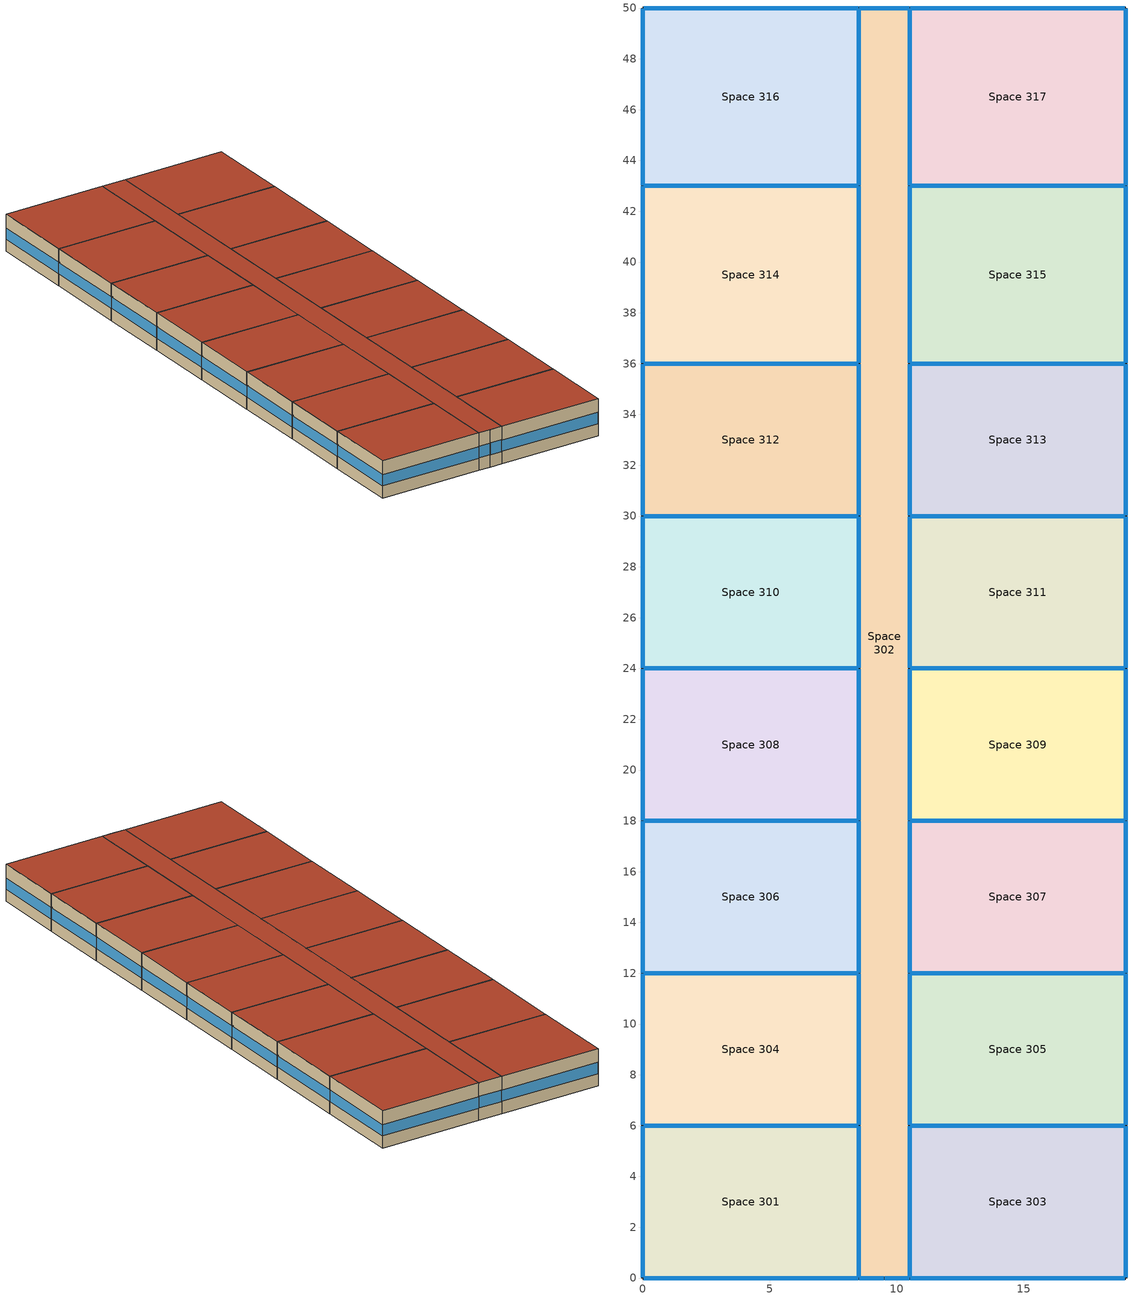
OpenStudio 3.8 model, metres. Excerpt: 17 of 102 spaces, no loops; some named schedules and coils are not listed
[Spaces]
Space 301
 floor ground: 8.5,6 8.5,0 0,0 0,6 z6.1
 wall outside: 8.5,0 8.5,6 0,6 0,0 8.5,0 z6.1:9.14
 window: 8.47,6 0.03,6 / 8.5,0.03 8.5,5.97 / 0.03,0 8.47,0 / 0,5.97 0,0.03 z7.1:8.02
 roof outside: 8.5,0 8.5,6 0,6 0,0 z9.14
Space 302
 floor ground: 10.5,50 10.5,0 8.5,0 8.5,50 z6.1
 wall outside: 10.5,0 10.5,6 10.5,12 10.5,18 10.5,24 10.5,30 10.5,36 10.5,43 10.5,50 8.5,50 8.5,43 8.5,36 8.5,30 8.5,24 8.5,18 8.5,12 8.5,6 8.5,0 9.5,0 10.5,0 z6.1:9.14
 window: 10.5,6.03 10.5,11.97 / 8.5,5.97 8.5,0.03 / 8.5,29.97 8.5,24.03 / 10.5,30.03 10.5,35.97 / 10.5,0.03 10.5,5.97 / 10.5,18.03 10.5,23.97 / 8.5,49.97 8.5,43.03 / 8.5,42.97 8.5,36.03 / 8.5,17.97 8.5,12.03 / 10.5,36.03 10.5,42.97 / 8.5,11.97 8.5,6.03 / 8.5,23.97 8.5,18.03 / 8.5,35.97 8.5,30.03 / 10.5,43.03 10.5,49.97 / 10.5,24.03 10.5,29.97 / 10.5,12.03 10.5,17.97 z7.1:8.02; 9.53,0 10.47,0 / 8.53,0 9.47,0 z7.1:8.06; 10.47,50 8.53,50 z7.1:8.03
 roof outside: 10.5,0 10.5,50 8.5,50 8.5,0 z9.14
Space 303
 floor ground: 19,6 19,0 10.5,0 10.5,6 z6.1
 wall outside: 19,0 19,6 10.5,6 10.5,0 19,0 z6.1:9.14
 window: 10.53,0 18.97,0 / 10.5,5.97 10.5,0.03 / 19,0.03 19,5.97 / 18.97,6 10.53,6 z7.1:8.02
 roof outside: 19,0 19,6 10.5,6 10.5,0 z9.14
Space 304
 floor ground: 0,12 8.5,12 8.5,6 0,6 z6.1
 wall outside: 8.5,6 8.5,12 0,12 0,6 8.5,6 z6.1:9.14
 window: 8.5,6.03 8.5,11.97 / 0.03,6 8.47,6 / 0,11.97 0,6.03 / 8.47,12 0.03,12 z7.1:8.02
 roof outside: 8.5,6 8.5,12 0,12 0,6 z9.14
Space 305
 floor ground: 19,12 19,6 10.5,6 10.5,12 z6.1
 wall outside: 19,6 19,12 10.5,12 10.5,6 19,6 z6.1:9.14
 window: 10.53,6 18.97,6 / 19,6.03 19,11.97 / 10.5,11.97 10.5,6.03 / 18.97,12 10.53,12 z7.1:8.02
 roof outside: 19,6 19,12 10.5,12 10.5,6 z9.14
Space 306
 floor ground: 8.5,18 8.5,12 0,12 0,18 z6.1
 wall outside: 8.5,12 8.5,18 0,18 0,12 8.5,12 z6.1:9.14
 window: 0.03,12 8.47,12 / 8.47,18 0.03,18 / 8.5,12.03 8.5,17.97 / 0,17.97 0,12.03 z7.1:8.02
 roof outside: 8.5,12 8.5,18 0,18 0,12 z9.14
Space 307
 floor ground: 19,18 19,12 10.5,12 10.5,18 z6.1
 wall outside: 19,12 19,18 10.5,18 10.5,12 19,12 z6.1:9.14
 window: 10.5,17.97 10.5,12.03 / 19,12.03 19,17.97 / 10.53,12 18.97,12 / 18.97,18 10.53,18 z7.1:8.02
 roof outside: 19,12 19,18 10.5,18 10.5,12 z9.14
Space 308
 floor ground: 8.5,24 8.5,18 0,18 0,24 z6.1
 wall outside: 8.5,18 8.5,24 0,24 0,18 8.5,18 z6.1:9.14
 window: 0.03,18 8.47,18 / 8.47,24 0.03,24 / 8.5,18.03 8.5,23.97 / 0,23.97 0,18.03 z7.1:8.02
 roof outside: 8.5,18 8.5,24 0,24 0,18 z9.14
Space 309
 floor ground: 19,24 19,18 10.5,18 10.5,24 z6.1
 wall outside: 19,18 19,24 10.5,24 10.5,18 19,18 z6.1:9.14
 window: 10.53,18 18.97,18 / 19,18.03 19,23.97 / 18.97,24 10.53,24 / 10.5,23.97 10.5,18.03 z7.1:8.02
 roof outside: 19,18 19,24 10.5,24 10.5,18 z9.14
Space 310
 floor ground: 8.5,30 8.5,24 0,24 0,30 z6.1
 wall outside: 0,30 0,24 8.5,24 8.5,30 0,30 z6.1:9.14
 window: 0,29.97 0,24.03 / 0.03,24 8.47,24 / 8.47,30 0.03,30 / 8.5,24.03 8.5,29.97 z7.1:8.02
 roof outside: 8.5,24 8.5,30 0,30 0,24 z9.14
Space 311
 floor ground: 19,30 19,24 10.5,24 10.5,30 z6.1
 wall outside: 19,24 19,30 10.5,30 10.5,24 19,24 z6.1:9.14
 window: 18.97,30 10.53,30 / 19,24.03 19,29.97 / 10.53,24 18.97,24 / 10.5,29.97 10.5,24.03 z7.1:8.02
 roof outside: 19,24 19,30 10.5,30 10.5,24 z9.14
Space 312
 floor ground: 8.5,36 8.5,30 0,30 0,36 z6.1
 wall outside: 0,36 0,30 8.5,30 8.5,36 0,36 z6.1:9.14
 window: 8.5,30.03 8.5,35.97 / 0,35.97 0,30.03 / 8.47,36 0.03,36 / 0.03,30 8.47,30 z7.1:8.02
 roof outside: 8.5,30 8.5,36 0,36 0,30 z9.14
Space 313
 floor ground: 19,36 19,30 10.5,30 10.5,36 z6.1
 wall outside: 19,30 19,36 10.5,36 10.5,30 19,30 z6.1:9.14
 window: 19,30.03 19,35.97 / 10.53,30 18.97,30 / 10.5,35.97 10.5,30.03 / 18.97,36 10.53,36 z7.1:8.02
 roof outside: 19,30 19,36 10.5,36 10.5,30 z9.14
Space 314
 floor ground: 8.5,43 8.5,36 0,36 0,43 z6.1
 wall outside: 0,43 0,36 8.5,36 8.5,43 0,43 z6.1:9.14
 window: 0,42.97 0,36.03 / 8.47,43 0.03,43 / 8.5,36.03 8.5,42.97 / 0.03,36 8.47,36 z7.1:8.02
 roof outside: 8.5,36 8.5,43 0,43 0,36 z9.14
Space 315
 floor ground: 19,43 19,36 10.5,36 10.5,43 z6.1
 wall outside: 19,36 19,43 10.5,43 10.5,36 19,36 z6.1:9.14
 window: 18.97,43 10.53,43 / 10.53,36 18.97,36 / 19,36.03 19,42.97 / 10.5,42.97 10.5,36.03 z7.1:8.02
 roof outside: 19,36 19,43 10.5,43 10.5,36 z9.14
Space 316
 floor ground: 8.5,50 8.5,43 0,43 0,50 z6.1
 wall outside: 0,50 0,43 8.5,43 8.5,50 0,50 z6.1:9.14
 window: 8.5,43.03 8.5,49.97 / 8.47,50 0.03,50 / 0,49.97 0,43.03 / 0.03,43 8.47,43 z7.1:8.02
 roof outside: 8.5,43 8.5,50 0,50 0,43 z9.14
Space 317
 floor ground: 19,50 19,43 10.5,43 10.5,50 z6.1
 wall outside: 10.5,50 10.5,43 19,43 19,50 10.5,50 z6.1:9.14
 window: 10.53,43 18.97,43 / 10.5,49.97 10.5,43.03 / 18.97,50 10.53,50 / 19,43.03 19,49.97 z7.1:8.02
 roof outside: 19,43 19,50 10.5,50 10.5,43 z9.14
[ClimateZones]
Climate Zone Institution Name 1=ASHRAE; Climate Zone Document Name 1=ANSI/ASHRAE Standard 169; Climate Zone Document Year 1=2006; Climate Zone Value 1=6A; Climate Zone Institution Name 2=CEC; Climate Zone Document Name 2=California Climate Zone Descriptions; Climate Zone Document Year 2=1995; Climate Zone Value 2=7
[Building]
Building 1
[Site]
Montreal Int'l: Latitude {deg}=45.47; Longitude {deg}=-73.75; Time Zone {hr}=-5; Elevation {m}=36
[SizingPeriod:DesignDay] Barometric Pressure {Pa}=100893; Rain Indicator=No; Snow Indicator=No; Day of Month=21; Daylight Saving Time Indicator=No; Dry-Bulb Temperature Range Modifier Type=DefaultMultipliers
Name | Maximum Dry-Bulb Temperature {C} | Daily Dry-Bulb Temperature Range {deltaC} | Wind Speed {m/s} | Wind Direction {deg} | Sky Clearness | Month | Day Type | Humidity Condition Type | Wetbulb or DewPoint at Maximum Dry-Bulb {C} | Solar Model Indicator | ASHRAE Clear Sky Optical Depth for Beam Irradiance | ASHRAE Clear Sky Optical Depth for Diffuse Irradiance
Montreal Int'l Ann Htg 99.6% Condns DB | -23.7 | 0 | 3.9 | 260 | 0 | 1 | WinterDesignDay | Wetbulb | -23.7 | ASHRAEClearSky
Montreal Int'l Ann Hum_n 99.6% Condns DP=>MCDB | -23 | 0 | 3.9 | 260 | 0 | 1 | WinterDesignDay | Dewpoint | -30.5 | ASHRAEClearSky
Montreal Int'l Ann Htg Wind 99.6% Condns WS=>MCDB | -5.3 | 0 | 12.9 | 260 | 0 | 1 | WinterDesignDay | Wetbulb | -5.3 | ASHRAEClearSky
Montreal Int'l Ann Clg .4% Condns DB=>MWB | 30 | 9.3 | 4.9 | 220 |  | 7 | SummerDesignDay | Wetbulb | 22.1 | ASHRAETau | 0.465 | 1.966
[Material]
Name | Roughness | Thickness {m} | Conductivity {W/m-K} | Density {kg/m3} | Specific Heat {J/kg-K} | Thermal Absorptance | Solar Absorptance | Visible Absorptance
G05 25mm wood 3 | MediumSmooth | 0.0254 | 0.15 | 608 | 1630 | 0.9 | 0.5 | 0.5
Generic Acoustic Tile | MediumSmooth | 0.02 | 0.06 | 368 | 590 | 0.9 | 0.2 | 0.2
Generic Ceiling Air Gap | Smooth | 0.1 | 0.556 | 1.28 | 1000 | 0.9 | 0.7 | 0.7
Generic LW Concrete | MediumRough | 0.1 | 0.53 | 1280 | 840 | 0.9 | 0.8 | 0.8
4 in. Normalweight Concrete Floor 1 | MediumRough | 0.1016 | 2.31 | 2322 | 832 | 0.9 | 0.7 | 0.7
1IN Stucco 1 | Smooth | 0.0253 | 0.6918 | 1858 | 837 | 0.9 | 0.7 | 0.92
8IN CONCRETE HW RefBldg 1 | Rough | 0.2032 | 1.311 | 2240 | 836.8 | 0.9 | 0.7 | 0.7
1/2IN Gypsum 1 | Smooth | 0.0127 | 0.16 | 784.9 | 830 | 0.9 | 0.4 | 0.4
Roof Membrane 1 | VeryRough | 0.0095 | 0.16 | 1121.29 | 1460 | 0.9 | 0.7 | 0.7
Metal Roof Surface 2; F08 Metal surface 1 | Smooth | 0.0008 | 45.28 | 7824 | 500 | 0.9 | 0.7 | 0.7
100mm Normalweight concrete floor 1 | MediumSmooth | 0.1016 | 2.31 | 2322 | 832
G01 13mm gypsum board 1 | Smooth | 0.0127 | 0.16 | 800 | 1090 | 0.9 | 0.7 | 0.5
Generic HW Concrete | MediumRough | 0.2 | 1.95 | 2240 | 900 | 0.9 | 0.8 | 0.8
6 in. Normalweight Concrete Floor 2 | MediumRough | 0.1524 | 2.31 | 2322 | 832 | 0.9 | 0.7 | 0.7
[Material:NoMass] Thermal Absorptance=0.9; Solar Absorptance=0.7
Name | Roughness | Thermal Resistance {m2-K/W} | Visible Absorptance
Typical Insulation R-13.06 1 | Smooth | 5.20402 | 0.7
Typical Carpet Pad 1 | Smooth | 0.21648 | 0.8
Typical Insulation R-10.11 1 | Smooth | 3.77764 | 0.7
Typical Insulation U=0.183 | Smooth | 5.46 | 0.7
CP02 CARPET PAD 2 | VeryRough | 0.21648 | 0.8
Typical Carpet Pad 3 | Smooth | 3.45515 | 0.8
Typical Insulation R-0.58 1 | Smooth | 0.454528 | 0.7
Typical Insulation R-1.15 1 | Smooth | 0.454545 | 0.7
[DefaultConstructionSet]
Zone 20112020 6A: Default Exterior Surface Constructions=NECB 2011 - HighApt - NECB HDD Method at climate 22; Default Interior Surface Constructions=Default Surface Constructions 1687; Default Ground Contact Surface Constructions=NECB 2011 - HighApt - NECB HDD Method at climate 23; Default Exterior SubSurface Constructions=NECB 2011 - HighApt - NECB HDD Method at climate 24; Default Interior SubSurface Constructions=Default Sub Surface Constructions 1123; Interior Partition Construction=Typical Interior Partition 6; Adiabatic Surface Construction=Generic Interior Floor 1
[Construction]
Typical Interior Partition 6; Typical Interior Door 2: G05 25mm wood 3
Customized opaque construction {aa5b39cb-99df-4bbb-a3fc-e586428a340d} to conductance of 0.183 1: Typical Insulation R-13.06 1, 4 in. Normalweight Concrete Floor 1, Typical Carpet Pad 1
Customized opaque construction {43577338-bb1a-47c1-a31a-39af3f5bfda6} to conductance of 0.247: 1IN Stucco 1, 8IN CONCRETE HW RefBldg 1, Typical Insulation R-10.11 1, 1/2IN Gypsum 1
Typical IEAD Roof 20112019 6A: Roof Membrane 1, Typical Insulation U=0.183, Metal Roof Surface 2
Typical Interior Floor 1: 100mm Normalweight concrete floor 1, CP02 CARPET PAD 2
Typical Interior Wall 1: G01 13mm gypsum board 1, G01 13mm gypsum board 1
Typical Interior Ceiling 1: CP02 CARPET PAD 2, 100mm Normalweight concrete floor 1
Generic Ground Slab 6A 20112020: Typical Insulation U=0.183, Generic HW Concrete
Customized opaque construction {4e7b71c1-5be2-4431-8ce4-cf987089d090} to conductance of 0.284: 6 in. Normalweight Concrete Floor 2, Typical Carpet Pad 3
Customized Fenestration: u=2.38: Fenestration U=2.38 0.4
Customized opaque construction {1d419b8d-d461-492a-92d8-f46981addb7c} to conductance of 2.2: F08 Metal surface 1, Typical Insulation R-0.58 1
Customized opaque construction {bc588554-639a-4cee-8ce8-916022afe59b} to conductance of 2.2: Typical Insulation R-1.15 1
Customized Fenestration: cond=0.220 tvis=0.294 tsol=0.332: Customized Fenestration:: cond=0.220 tvis=0.294 tsol=0.332
Customized Fenestration: cond=0.220 tvis=0.898 tsol=0.837 3: Customized Fenestration:: cond=0.220 tvis=0.898 tsol=0.837
Typical Interior Window 1: Clear 3mm 2
Generic Interior Floor 1: Generic Acoustic Tile, Generic Ceiling Air Gap, Generic LW Concrete
[WindowMaterial:SimpleGlazingSystem]
Name | U-Factor {W/m2-K} | Solar Heat Gain Coefficient | Visible Transmittance
Fenestration U=2.38 0.4 | 2.38 | 0.4 | 0.4
Customized Fenestration:: cond=0.220 tvis=0.294 tsol=0.332; Customized Fenestration:: cond=0.220 tvis=0.898 tsol=0.837 | 2.2 | 0.6 | 0.21
[WindowMaterial:Glazing]
Clear 3mm 2: Optical Data Type=SpectralAverage; Thickness {m}=0.003; Solar Transmittance at Normal Incidence=0.837; Front Side Solar Reflectance at Normal Incidence=0.075; Back Side Solar Reflectance at Normal Incidence=0.075; Visible Transmittance at Normal Incidence=0.898; Front Side Visible Reflectance at Normal Incidence=0.081; Back Side Visible Reflectance at Normal Incidence=0.081; Infrared Transmittance at Normal Incidence=0; Front Side Infrared Hemispherical Emissivity=0.84; Back Side Infrared Hemispherical Emissivity=0.84; Conductivity {W/m-K}=0.9; Dirt Correction Factor for Solar and Visible Transmittance=1; Solar Diffusing=No
[DefaultSurfaceConstructions]
Name | Floor Construction | Wall Construction | Roof Ceiling Construction
NECB 2011 - HighApt - NECB HDD Method at climate 22 | Customized opaque construction {aa5b39cb-99df-4bbb-a3fc-e586428a340d} to conductance of 0.183 1 | Customized opaque construction {43577338-bb1a-47c1-a31a-39af3f5bfda6} to conductance of 0.247 | Typical IEAD Roof 20112019 6A
Default Surface Constructions 1687 | Typical Interior Floor 1 | Typical Interior Wall 1 | Typical Interior Ceiling 1
NECB 2011 - HighApt - NECB HDD Method at climate 23 | Generic Ground Slab 6A 20112020 | Generic Ground Slab 6A 20112020 | Customized opaque construction {4e7b71c1-5be2-4431-8ce4-cf987089d090} to conductance of 0.284
[DefaultSubSurfaceConstructions]
Name | Fixed Window Construction | Operable Window Construction | Door Construction | Glass Door Construction | Overhead Door Construction | Skylight Construction | Tubular Daylight Dome Construction | Tubular Daylight Diffuser Construction
NECB 2011 - HighApt - NECB HDD Method at climate 24 | Customized Fenestration: u=2.38 | Customized Fenestration: u=2.38 | Customized opaque construction {1d419b8d-d461-492a-92d8-f46981addb7c} to conductance of 2.2 | Customized Fenestration: u=2.38 | Customized opaque construction {bc588554-639a-4cee-8ce8-916022afe59b} to conductance of 2.2 | Customized Fenestration: cond=0.220 tvis=0.294 tsol=0.332 | Customized Fenestration: cond=0.220 tvis=0.898 tsol=0.837 3 | Customized Fenestration: cond=0.220 tvis=0.898 tsol=0.837 3
Default Sub Surface Constructions 1123 | Typical Interior Window 1 | Typical Interior Window 1 | Typical Interior Door 2
[ThermostatSetpoint:DualSetpoint] Heating Setpoint Temperature Schedule=NECB-G-Thermostat Setpoint-Heating; Cooling Setpoint Temperature Schedule=NECB-G-Thermostat Setpoint-Cooling
Thermostat Setpoint Dual Setpoint 2; Thermostat Setpoint Dual Setpoint 3; Thermostat Setpoint Dual Setpoint 5; Thermostat Setpoint Dual Setpoint 10; Thermostat Setpoint Dual Setpoint 11; Thermostat Setpoint Dual Setpoint 12; Thermostat Setpoint Dual Setpoint 23; Thermostat Setpoint Dual Setpoint 25; Thermostat Setpoint Dual Setpoint 31; Thermostat Setpoint Dual Setpoint 42; Thermostat Setpoint Dual Setpoint 47; Thermostat Setpoint Dual Setpoint 61; Thermostat Setpoint Dual Setpoint 62; Thermostat Setpoint Dual Setpoint 81; Thermostat Setpoint Dual Setpoint 83; Thermostat Setpoint Dual Setpoint 86; Thermostat Setpoint Dual Setpoint 87
[DesignSpecification:OutdoorAir]
MidriseApartment Apartment Ventilation: Outdoor Air Method=Sum; Outdoor Air Flow per Person {m3/s-person}=0; Outdoor Air Flow Rate {m3/s}=0.05; Outdoor Air Flow Rate Fraction Schedule=Always On Discrete
[BuildingStory]
Building Story 3: Nominal Z Coordinate {m}=6.096; Nominal Floor to Floor Height {m}=3.048
[Space] Building Story=Building Story 3
Name | Space Type | Thermal Zone
Space 301 | MURB small 1 | Thermal Zone 47
Space 302 | MURB lobby 1 | Thermal Zone 49
Space 303 | MURB small 1 | Thermal Zone 50
Space 304 | MURB small 1 | Thermal Zone 53
Space 305 | MURB small 1 | Thermal Zone 14
Space 306 | MURB small 1 | Thermal Zone 54
Space 307 | MURB small 1 | Thermal Zone 56
Space 308 | MURB small 1 | Thermal Zone 59
Space 309 | MURB small 1 | Thermal Zone 23
Space 310 | MURB small 1 | Thermal Zone 61
Space 311 | MURB small 1 | Thermal Zone 35
Space 312 | MURB small 1 | Thermal Zone 62
Space 313 | MURB small 1 | Thermal Zone 58
Space 314 | MURB small 1 | Thermal Zone 42
Space 315 | MURB small 1 | Thermal Zone 63
Space 316 | MURB small 1 | Thermal Zone 52
Space 317 | MURB small 1 | Thermal Zone 20
[ThermalZone] Use Ideal Air Loads=No
Name | Thermostat
Thermal Zone 14 | Thermostat Setpoint Dual Setpoint 47
Thermal Zone 20 | Thermostat Setpoint Dual Setpoint 25
Thermal Zone 23 | Thermostat Setpoint Dual Setpoint 42
Thermal Zone 35 | Thermostat Setpoint Dual Setpoint 31
Thermal Zone 42 | Thermostat Setpoint Dual Setpoint 5
Thermal Zone 47 | Thermostat Setpoint Dual Setpoint 10
Thermal Zone 49 | Thermostat Setpoint Dual Setpoint 11
Thermal Zone 50 | Thermostat Setpoint Dual Setpoint 12
Thermal Zone 52 | Thermostat Setpoint Dual Setpoint 2
Thermal Zone 53 | Thermostat Setpoint Dual Setpoint 3
Thermal Zone 54 | Thermostat Setpoint Dual Setpoint 23
Thermal Zone 56 | Thermostat Setpoint Dual Setpoint 81
Thermal Zone 58 | Thermostat Setpoint Dual Setpoint 83
Thermal Zone 59 | Thermostat Setpoint Dual Setpoint 61
Thermal Zone 61 | Thermostat Setpoint Dual Setpoint 62
Thermal Zone 62 | Thermostat Setpoint Dual Setpoint 86
Thermal Zone 63 | Thermostat Setpoint Dual Setpoint 87
[DefaultScheduleSet]
Name | Number of People Schedule | People Activity Level Schedule | Electric Equipment Schedule | Hot Water Equipment Schedule | Infiltration Schedule | Lighting Schedule
MidriseApartment Apartment Schedule Set 1 | MidriseApartment Apartment Occ 2 | MidriseApartment Activity 2 | MURB Appliances and lighting | MURB hot water equipment schedule | MidriseApartment Infil 12
MidriseApartment Corridor Schedule Set 1 |  |  | ApartmentMidRise BLDG_ELEVATORS Pre2004 |  | MidriseApartment Infil 1 | MidriseApartment Corridor Light 2
[SpaceType] Default Construction Set=Zone 20112020 6A
Name | Default Schedule Set | Design Specification Outdoor Air Object
MURB small 1 | MidriseApartment Apartment Schedule Set 1 | MidriseApartment Apartment Ventilation
MURB lobby 1 | MidriseApartment Corridor Schedule Set 1
[ZoneHVAC:Baseboard:Convective:Electric] Availability Schedule=Always On Discrete hvac_library; Nominal Capacity {W}=autosize; Efficiency=1
Elec Baseboard 70; Elec Baseboard 71; Elec Baseboard 72; Elec Baseboard 73; Elec Baseboard 74; Elec Baseboard 75; Elec Baseboard 76; Elec Baseboard 77; Elec Baseboard 78; Elec Baseboard 79; Elec Baseboard 80; Elec Baseboard 81; Elec Baseboard 82; Elec Baseboard 83; Elec Baseboard 84; Elec Baseboard 85; Elec Baseboard 86; Elec Baseboard 87; Elec Baseboard 88; Elec Baseboard 89; Elec Baseboard 90; Elec Baseboard 91; Elec Baseboard 92; Elec Baseboard 93; Elec Baseboard 94; Elec Baseboard 95; Elec Baseboard 96; Elec Baseboard 97; Elec Baseboard 98; Elec Baseboard 99; Elec Baseboard 100; Elec Baseboard 101
[ZoneHVAC:PackagedTerminalHeatPump] Availability Schedule=Always On Discrete hvac_library; Supply Air Flow Rate During Cooling Operation {m3/s}=Autosize; Supply Air Flow Rate During Heating Operation {m3/s}=Autosize; Supply Air Flow Rate When No Cooling or Heating is Needed {m3/s}=Autosize; No Load Supply Air Flow Rate Control Set To Low Speed=Yes; Outdoor Air Flow Rate During Cooling Operation {m3/s}=Autosize; Outdoor Air Flow Rate During Heating Operation {m3/s}=Autosize; Outdoor Air Flow Rate When No Cooling or Heating is Needed {m3/s}=Autosize; Maximum Supply Air Temperature from Supplemental Heater {C}=Autosize; Supply Air Fan Operating Mode Schedule=Always On Discrete hvac_library
Name | Supply Air Fan | Heating Coil | Cooling Coil | Supplemental Heating Coil
PTHP 1 | PTHP CV Fan 1 | PTHP 1 Spd DX Htg Coil 1 | PTHP 1 Spd DX Clg Coil 1 | PTHP Elec Htg Backup Coil 1
PTHP 2 | PTHP CV Fan 2 | PTHP 1 Spd DX Htg Coil 2 | PTHP 1 Spd DX Clg Coil 2 | PTHP Elec Htg Backup Coil 2
PTHP 3 | PTHP CV Fan 3 | PTHP 1 Spd DX Htg Coil 3 | PTHP 1 Spd DX Clg Coil 3 | PTHP Elec Htg Backup Coil 3
PTHP 4 | PTHP CV Fan 4 | PTHP 1 Spd DX Htg Coil 4 | PTHP 1 Spd DX Clg Coil 4 | PTHP Elec Htg Backup Coil 4
PTHP 5 | PTHP CV Fan 5 | PTHP 1 Spd DX Htg Coil 5 | PTHP 1 Spd DX Clg Coil 5 | PTHP Elec Htg Backup Coil 5
PTHP 6 | PTHP CV Fan 6 | PTHP 1 Spd DX Htg Coil 6 | PTHP 1 Spd DX Clg Coil 6 | PTHP Elec Htg Backup Coil 6
PTHP 7 | PTHP CV Fan 7 | PTHP 1 Spd DX Htg Coil 7 | PTHP 1 Spd DX Clg Coil 7 | PTHP Elec Htg Backup Coil 7
PTHP 8 | PTHP CV Fan 8 | PTHP 1 Spd DX Htg Coil 8 | PTHP 1 Spd DX Clg Coil 8 | PTHP Elec Htg Backup Coil 8
PTHP 9 | PTHP CV Fan 9 | PTHP 1 Spd DX Htg Coil 9 | PTHP 1 Spd DX Clg Coil 9 | PTHP Elec Htg Backup Coil 9
PTHP 10 | PTHP CV Fan 10 | PTHP 1 Spd DX Htg Coil 10 | PTHP 1 Spd DX Clg Coil 10 | PTHP Elec Htg Backup Coil 10
PTHP 11 | PTHP CV Fan 11 | PTHP 1 Spd DX Htg Coil 11 | PTHP 1 Spd DX Clg Coil 11 | PTHP Elec Htg Backup Coil 11
PTHP 12 | PTHP CV Fan 12 | PTHP 1 Spd DX Htg Coil 12 | PTHP 1 Spd DX Clg Coil 12 | PTHP Elec Htg Backup Coil 12
PTHP 13 | PTHP CV Fan 13 | PTHP 1 Spd DX Htg Coil 13 | PTHP 1 Spd DX Clg Coil 13 | PTHP Elec Htg Backup Coil 13
PTHP 14 | PTHP CV Fan 14 | PTHP 1 Spd DX Htg Coil 14 | PTHP 1 Spd DX Clg Coil 14 | PTHP Elec Htg Backup Coil 14
PTHP 15 | PTHP CV Fan 15 | PTHP 1 Spd DX Htg Coil 15 | PTHP 1 Spd DX Clg Coil 15 | PTHP Elec Htg Backup Coil 15
PTHP 16 | PTHP CV Fan 16 | PTHP 1 Spd DX Htg Coil 16 | PTHP 1 Spd DX Clg Coil 16 | PTHP Elec Htg Backup Coil 16
[People:Definition]
MidriseApartment Apartment People Definition: Number of People Calculation Method=People/Area; People per Space Floor Area {person/m2}=0.0283091; Fraction Radiant=0.3
[ElectricEquipment:Definition] Design Level Calculation Method=Watts/Area; Fraction Latent=0; Fraction Radiant=0.5; Fraction Lost=0
Name | Watts per Space Floor Area {W/m2}
MidriseApartment Apartment Elec Equip Definition | 8.3
MidriseApartment Apartment Elec Equip Definition 1 | 8.15
[People]
People 2: People Definition=MidriseApartment Apartment People Definition; Space or SpaceType=MURB small 1; Multiplier=1
[ElectricEquipment]
Name | Electric Equipment Definition | Space or SpaceType
Electric Equipment 2 | MidriseApartment Apartment Elec Equip Definition | MURB small 1
Electric Equipment 1 | MidriseApartment Apartment Elec Equip Definition 1 | MURB lobby 1
